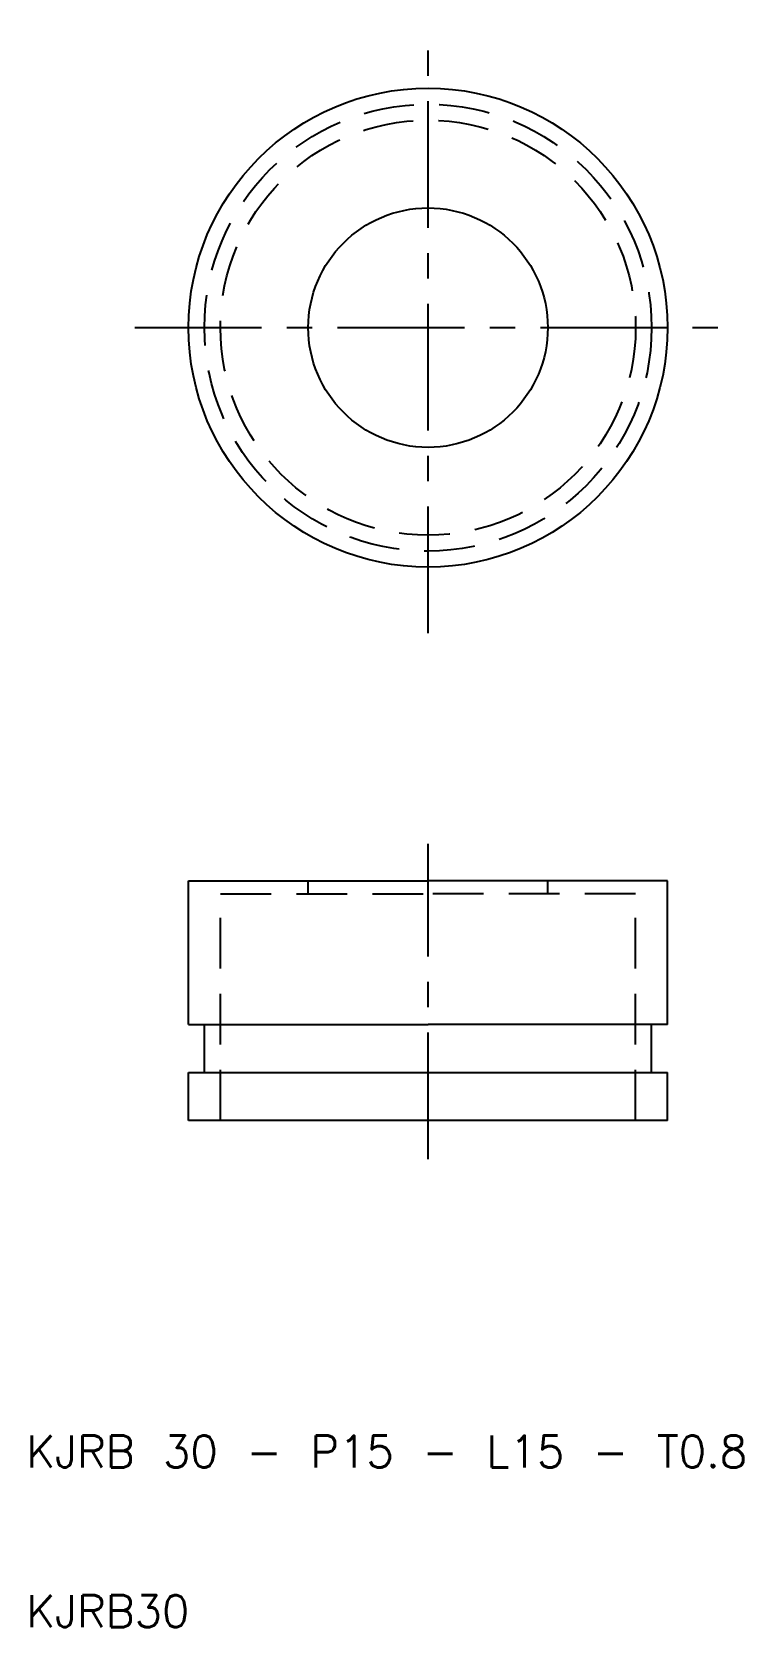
# Model space of a CAD drawing. Extents: x 10.3 to 54.9, y 10 to 109.9.
import ezdxf

# ---------------------------------------------------------------- set-up
doc = ezdxf.new("R2010")
doc.units = 0
doc.header["$LTSCALE"] = 0.25
doc.linetypes.add('CENTER', pattern=[50.8, 31.75, -6.35, 6.35, -6.35])
doc.linetypes.add('DASHED', pattern=[19.05, 12.7, -6.35])
doc.layers.get('0').update_dxf_attribs({"linetype": 'CONTINUOUS'})
doc.layers.add('CENTER', color=1, linetype='CENTER')
doc.styles.get("Standard").update_dxf_attribs({"font": 'txt.shx'})

msp = doc.modelspace()

# ---------------------------------------------------------------- linework, layer by layer
at = {"color": 7, "linetype": 'CONTINUOUS'}
for p, q in [((20.149, 47.742), (20.149, 56.742)), ((20.149, 56.742), (35.149, 56.742)), ((50.149, 56.742), (35.149, 56.742)), ((50.149, 47.742), (50.149, 56.742)), ((20.149, 47.742), (35.149, 47.742)), ((21.149, 44.742), (21.149, 47.742)), ((50.149, 47.742), (35.149, 47.742)), ((49.149, 44.742), (49.149, 47.742)), ((20.149, 44.742), (50.149, 44.742)), ((20.149, 41.742), (20.149, 44.742)), ((50.149, 41.742), (50.149, 44.742)), ((50.149, 41.742), (20.149, 41.742))]:
    msp.add_line(p, q, dxfattribs=at)
at = {"color": 3, "linetype": 'DASHED'}
for p, q in [((27.649, 55.942), (27.649, 56.742)), ((42.649, 55.942), (42.649, 56.742)), ((22.149, 41.742), (22.149, 55.942)), ((22.149, 55.942), (35.149, 55.942)), ((48.149, 55.942), (35.149, 55.942)), ((48.149, 41.742), (48.149, 55.942))]:
    msp.add_line(p, q, dxfattribs=at)
at = {"color": 7, "linetype": 'CONTINUOUS'}
for radius in [15, 7.5]:
    msp.add_circle((35.149, 91.407), radius, dxfattribs=at)
at = {"color": 3, "linetype": 'DASHED'}
for radius in [14, 13]:
    msp.add_circle((35.149, 91.407), radius, dxfattribs=at)
at = {"layer": 'CENTER', "color": 1, "linetype": 'CENTER'}
for p, q in [((35.149, 72.26), (35.149, 109.936)), ((16.787, 91.407), (54.331, 91.407)), ((35.149, 39.314), (35.149, 59.066))]:
    msp.add_line(p, q, dxfattribs=at)

# ---------------------------------------------------------------- texts
at = {"color": 7, "linetype": 'CONTINUOUS'}
for s, p in [('KJRB 30 - P15 - L15 - T0.8', (10, 20)), ('KJRB30', (10, 10))]:
    msp.add_text(s, height=2, dxfattribs=at).set_placement(p)

doc.saveas('drawing.dxf')
